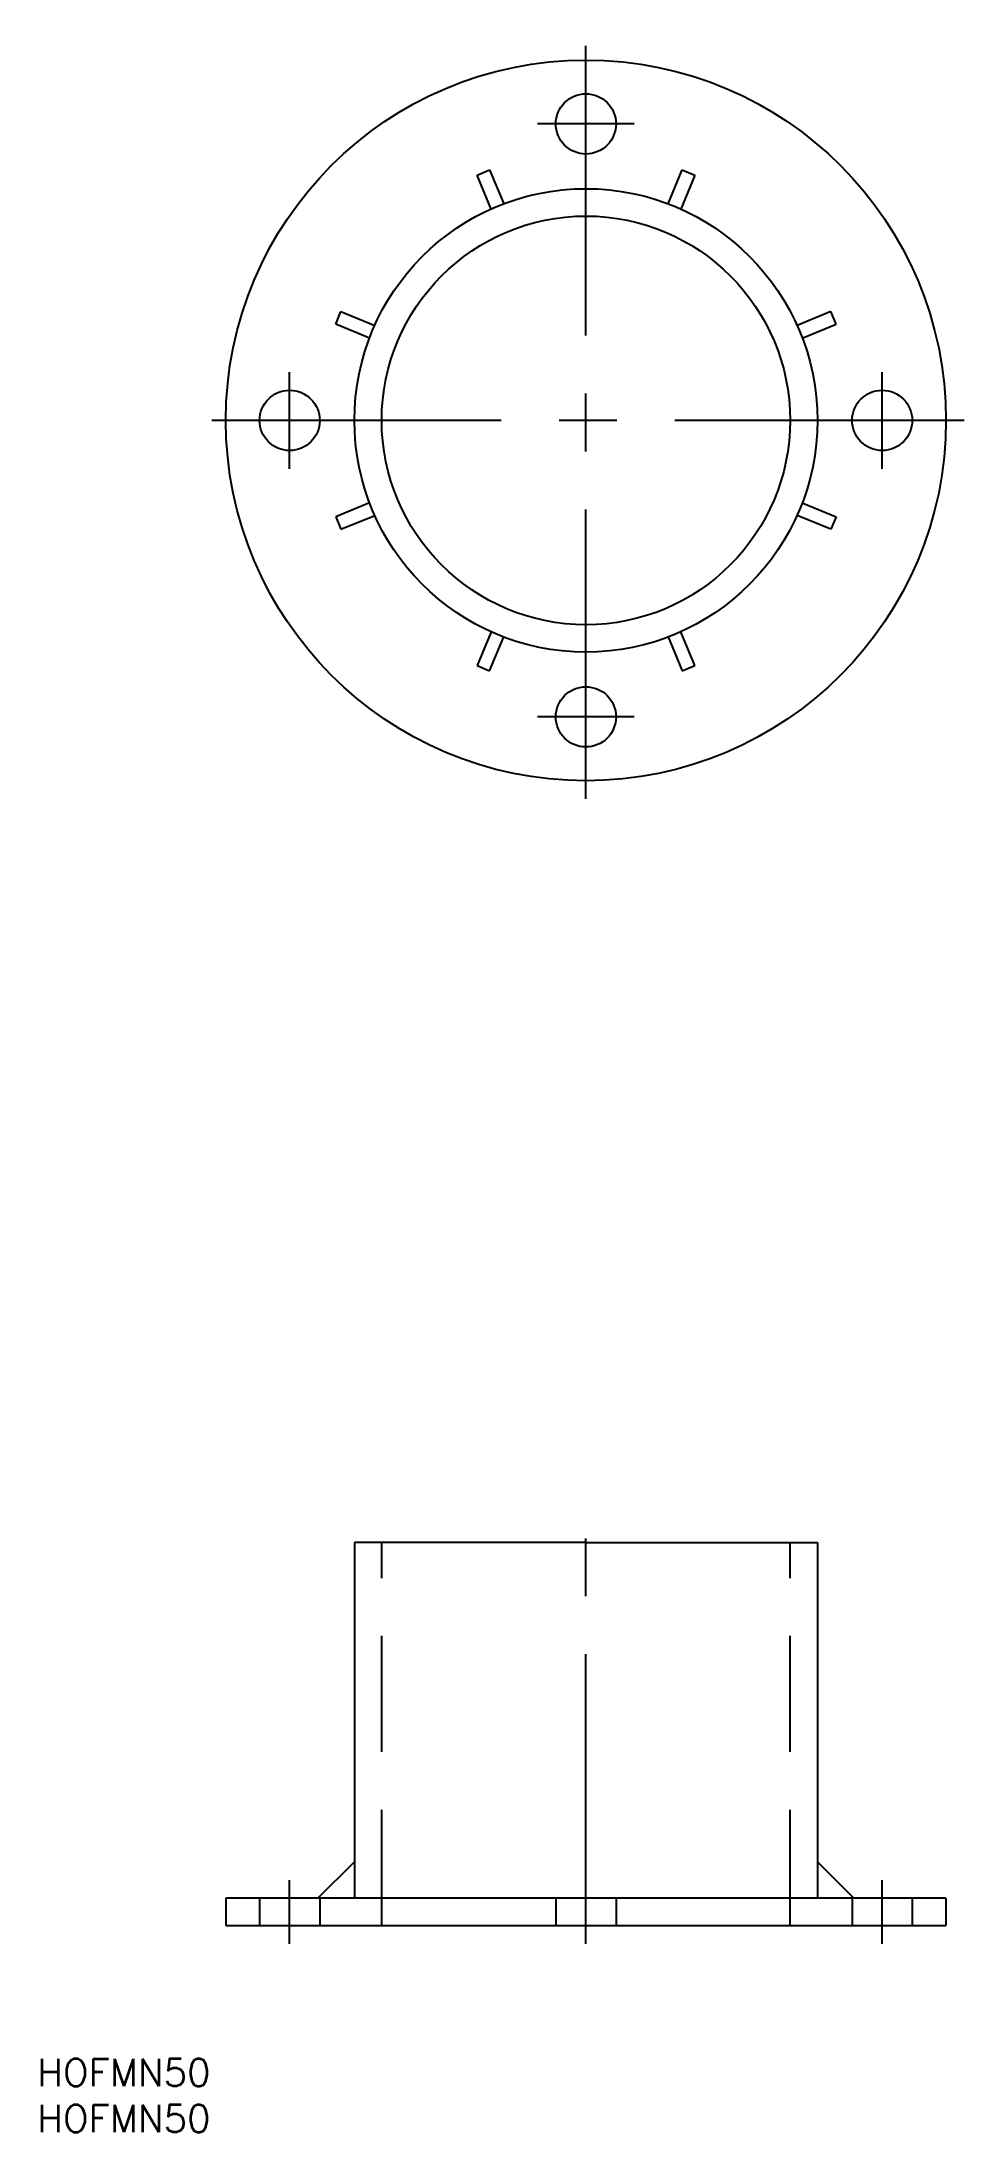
# Model space of a CAD drawing. Extents: x -60 to 41, y -188 to 42.
import ezdxf

# ---------------------------------------------------------------- set-up
doc = ezdxf.new("R2010")
doc.units = 0
doc.linetypes.add('CENTER', pattern=[50.8, 31.75, -6.35, 6.35, -6.35])
doc.linetypes.add('DASHED', pattern=[19.05, 12.7, -6.35])
doc.layers.get('0').update_dxf_attribs({"linetype": 'CONTINUOUS'})
doc.layers.add('CENTER', color=1, linetype='CENTER')
doc.styles.get("Standard").update_dxf_attribs({"font": 'txt.shx', "height": 3, "bigfont": 'bigfont.shx'})

# ---------------------------------------------------------------- blocks, each defined once
blk = doc.blocks.new('*U11')
at = {"color": 7, "linetype": 'CONTINUOUS'}
blk.add_text('HOFMN50', height=3, dxfattribs=at).set_placement((-60.21, -182.6))
blk = doc.blocks.new('*U12')
at = {"color": 7, "linetype": 'CONTINUOUS'}
blk.add_text('HOFMN50', height=3, dxfattribs=at).set_placement((-60.21, -187.64))

msp = doc.modelspace()

# ---------------------------------------------------------------- linework, layer by layer
at = {"color": 7, "linetype": 'CONTINUOUS'}
for p, q in [((-11.94, 26.88), (-10.56, 27.45)), ((-10.41, 23.17), (-11.94, 26.88)), ((-10.56, 27.45), (-9.02, 23.74)), ((9.02, 23.74), (10.56, 27.45)), ((11.94, 26.88), (10.41, 23.17)), ((10.56, 27.45), (11.94, 26.88)), ((-27.45, 10.56), (-26.88, 11.94)), ((-26.88, 11.94), (-23.17, 10.41)), ((26.88, 11.94), (23.17, 10.41)), ((27.45, 10.56), (26.88, 11.94)), ((-23.74, 9.02), (-27.45, 10.56)), ((23.74, 9.02), (27.45, 10.56)), ((-23.74, -9.02), (-27.45, -10.56)), ((23.74, -9.02), (27.45, -10.56)), ((-27.45, -10.56), (-26.88, -11.94)), ((-26.88, -11.94), (-23.17, -10.41)), ((26.88, -11.94), (23.17, -10.41)), ((27.45, -10.56), (26.88, -11.94)), ((-10.41, -23.17), (-11.94, -26.88)), ((-10.56, -27.45), (-9.02, -23.74)), ((9.02, -23.74), (10.56, -27.45)), ((11.94, -26.88), (10.41, -23.17)), ((-11.94, -26.88), (-10.56, -27.45)), ((10.56, -27.45), (11.94, -26.88)), ((0, -123), (-25.4, -123)), ((-25.4, -123), (-25.4, -162)), ((0, -123), (25.4, -123)), ((25.4, -123), (25.4, -162)), ((-29.4, -162), (-25.4, -158)), ((29.4, -162), (25.4, -158)), ((39.5, -162), (-39.5, -162)), ((-39.5, -162), (-39.5, -165)), ((39.5, -162), (39.5, -165)), ((-39.5, -165), (39.5, -165))]:
    msp.add_line(p, q, dxfattribs=at)
at = {"color": 3, "linetype": 'DASHED'}
for p, q in [((-22.4, -165), (-22.4, -123)), ((22.4, -165), (22.4, -123)), ((-35.8, -162), (-35.8, -165)), ((-29.2, -162), (-29.2, -165)), ((-3.3, -162), (-3.3, -165)), ((3.3, -162), (3.3, -165)), ((29.2, -162), (29.2, -165)), ((35.8, -162), (35.8, -165))]:
    msp.add_line(p, q, dxfattribs=at)
at = {"color": 7, "linetype": 'CONTINUOUS'}
for centre, radius in [((0, 0), 39.5), ((0, 32.5), 3.3), ((0, 0), 25.4), ((0, 0), 22.4), ((-32.5, 0), 3.3), ((32.5, 0), 3.3), ((0, -32.5), 3.3)]:
    msp.add_circle(centre, radius, dxfattribs=at)
at = {"layer": 'CENTER', "color": 1, "linetype": 'CENTER'}
for p, q in [((0, -41.5), (0, 41.5)), ((5.3, 32.5), (-5.3, 32.5)), ((-32.5, -5.3), (-32.5, 5.3)), ((32.5, -5.3), (32.5, 5.3)), ((41.5, 0), (-41.5, 0)), ((5.3, -32.5), (-5.3, -32.5)), ((0, -167), (0, -121)), ((-32.5, -167), (-32.5, -160)), ((32.5, -167), (32.5, -160))]:
    msp.add_line(p, q, dxfattribs=at)

# ---------------------------------------------------------------- block references
at = {"color": 7, "linetype": 'CONTINUOUS'}
for name in ['*U11', '*U12']:
    msp.add_blockref(name, (0, 0), dxfattribs=at)

doc.saveas('drawing.dxf')
